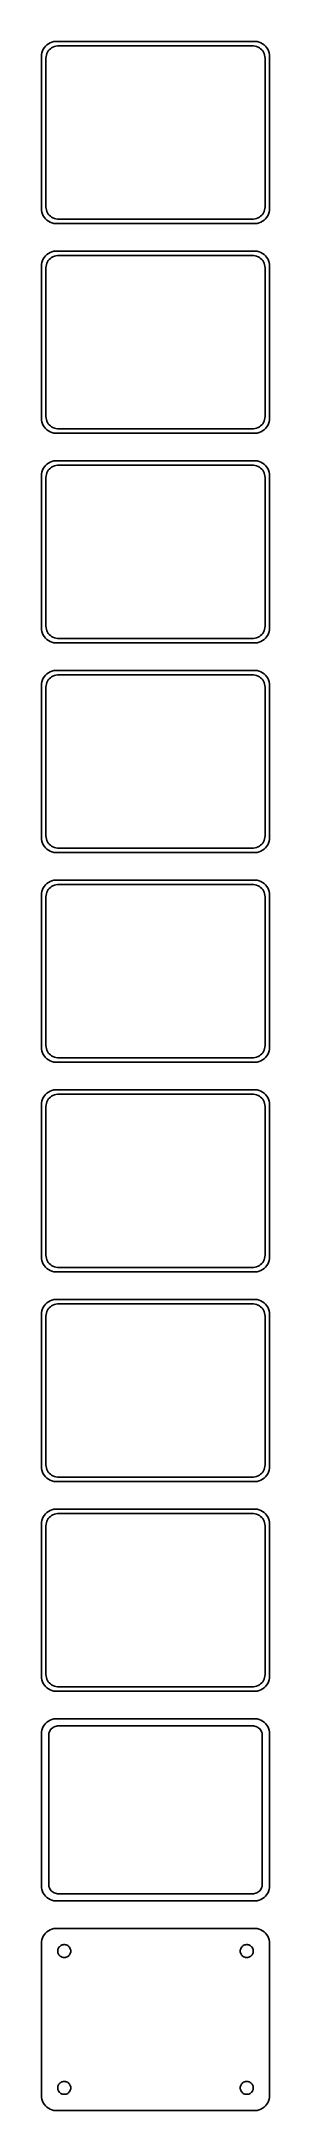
# Model space of a CAD drawing. Header units: metres. Extents: x -38 to 38, y 660 to 1341.
import ezdxf

# ---------------------------------------------------------------- set-up
doc = ezdxf.new("R2010")
doc.units = ezdxf.units.M

msp = doc.modelspace()

# ---------------------------------------------------------------- linework, layer by layer
for p, q in [((-37.4606, 1336.63), (-37.5, 1336)), ((-37.5, 1336), (-37.5, 1286)), ((-37.3429, 1337.24), (-37.4606, 1336.63)), ((-37.1489, 1337.84), (-37.3429, 1337.24)), ((-36.8815, 1338.41), (-37.1489, 1337.84)), ((-36.5451, 1338.94), (-36.8815, 1338.41)), ((-36.1448, 1339.42), (-36.5451, 1338.94)), ((-35.6871, 1339.85), (-36.1448, 1339.42)), ((-36, 1335.5), (-35.9685, 1336)), ((-36, 1286.5), (-36, 1335.5)), ((-35.9685, 1336), (-35.8743, 1336.49)), ((-35.8743, 1336.49), (-35.7191, 1336.97)), ((-35.7191, 1336.97), (-35.5052, 1337.43)), ((-35.1791, 1340.22), (-35.6871, 1339.85)), ((-35.5052, 1337.43), (-35.2361, 1337.85)), ((-35.2361, 1337.85), (-34.9159, 1338.24)), ((-34.6289, 1340.52), (-35.1791, 1340.22)), ((-34.9159, 1338.24), (-34.5497, 1338.58)), ((-34.0451, 1340.76), (-34.6289, 1340.52)), ((-34.5497, 1338.58), (-34.1433, 1338.88)), ((-34.1433, 1338.88), (-33.7031, 1339.12)), ((-33.4369, 1340.91), (-34.0451, 1340.76)), ((-33.7031, 1339.12), (-33.2361, 1339.3)), ((-32.8139, 1340.99), (-33.4369, 1340.91)), ((-33.2361, 1339.3), (-32.7495, 1339.43)), ((32.8139, 1340.99), (-32.8139, 1340.99)), ((-32.7495, 1339.43), (-32.2512, 1339.49)), ((-32.2512, 1339.49), (32.2512, 1339.49)), ((32.2512, 1339.49), (32.7495, 1339.43)), ((32.7495, 1339.43), (33.2361, 1339.3)), ((33.4369, 1340.91), (32.8139, 1340.99)), ((33.2361, 1339.3), (33.7031, 1339.12)), ((34.0451, 1340.76), (33.4369, 1340.91)), ((33.7031, 1339.12), (34.1433, 1338.88)), ((34.6289, 1340.52), (34.0451, 1340.76)), ((34.1433, 1338.88), (34.5497, 1338.58)), ((34.5497, 1338.58), (34.9159, 1338.24)), ((35.1791, 1340.22), (34.6289, 1340.52)), ((34.9159, 1338.24), (35.2361, 1337.85)), ((35.6871, 1339.85), (35.1791, 1340.22)), ((35.2361, 1337.85), (35.5052, 1337.43)), ((35.5052, 1337.43), (35.7191, 1336.97)), ((36.1448, 1339.42), (35.6871, 1339.85)), ((35.7191, 1336.97), (35.8743, 1336.49)), ((35.8743, 1336.49), (35.9685, 1336)), ((35.9685, 1336), (36, 1335.5)), ((36, 1335.5), (36, 1286.5)), ((36.5451, 1338.94), (36.1448, 1339.42)), ((36.8815, 1338.41), (36.5451, 1338.94)), ((37.1489, 1337.84), (36.8815, 1338.41)), ((37.3429, 1337.24), (37.1489, 1337.84)), ((37.4606, 1336.63), (37.3429, 1337.24)), ((37.5, 1336), (37.4606, 1336.63)), ((37.5, 1286), (37.5, 1336)), ((-37.5, 1286), (-37.4606, 1285.37)), ((-37.4606, 1285.37), (-37.3429, 1284.76)), ((-37.3429, 1284.76), (-37.1489, 1284.16)), ((-37.1489, 1284.16), (-36.8815, 1283.59)), ((-36.8815, 1283.59), (-36.5451, 1283.06)), ((-36.5451, 1283.06), (-36.1448, 1282.58)), ((-36.1448, 1282.58), (-35.6871, 1282.15)), ((-35.9685, 1286), (-36, 1286.5)), ((-35.8743, 1285.51), (-35.9685, 1286)), ((-35.7191, 1285.03), (-35.8743, 1285.51)), ((-35.5052, 1284.57), (-35.7191, 1285.03)), ((-35.6871, 1282.15), (-35.1791, 1281.78)), ((-35.2361, 1284.15), (-35.5052, 1284.57)), ((-34.9159, 1283.76), (-35.2361, 1284.15)), ((-35.1791, 1281.78), (-34.6289, 1281.48)), ((-34.5497, 1283.42), (-34.9159, 1283.76)), ((-34.6289, 1281.48), (-34.0451, 1281.24)), ((-34.1433, 1283.12), (-34.5497, 1283.42)), ((-33.7031, 1282.88), (-34.1433, 1283.12)), ((-34.0451, 1281.24), (-33.4369, 1281.09)), ((-33.2361, 1282.7), (-33.7031, 1282.88)), ((-33.4369, 1281.09), (-32.8139, 1281.01)), ((-32.7495, 1282.57), (-33.2361, 1282.7)), ((-32.8139, 1281.01), (32.8139, 1281.01)), ((-32.2512, 1282.51), (-32.7495, 1282.57)), ((32.2512, 1282.51), (-32.2512, 1282.51)), ((32.7495, 1282.57), (32.2512, 1282.51)), ((33.2361, 1282.7), (32.7495, 1282.57)), ((32.8139, 1281.01), (33.4369, 1281.09)), ((33.7031, 1282.88), (33.2361, 1282.7)), ((33.4369, 1281.09), (34.0451, 1281.24)), ((34.1433, 1283.12), (33.7031, 1282.88)), ((34.0451, 1281.24), (34.6289, 1281.48)), ((34.5497, 1283.42), (34.1433, 1283.12)), ((34.9159, 1283.76), (34.5497, 1283.42)), ((34.6289, 1281.48), (35.1791, 1281.78)), ((35.2361, 1284.15), (34.9159, 1283.76)), ((35.1791, 1281.78), (35.6871, 1282.15)), ((35.5052, 1284.57), (35.2361, 1284.15)), ((35.7191, 1285.03), (35.5052, 1284.57)), ((35.6871, 1282.15), (36.1448, 1282.58)), ((35.8743, 1285.51), (35.7191, 1285.03)), ((35.9685, 1286), (35.8743, 1285.51)), ((36, 1286.5), (35.9685, 1286)), ((36.1448, 1282.58), (36.5451, 1283.06)), ((36.5451, 1283.06), (36.8815, 1283.59)), ((36.8815, 1283.59), (37.1489, 1284.16)), ((37.1489, 1284.16), (37.3429, 1284.76)), ((37.3429, 1284.76), (37.4606, 1285.37)), ((37.4606, 1285.37), (37.5, 1286)), ((-37.4606, 1267.63), (-37.5, 1267)), ((-37.5, 1267), (-37.5, 1217)), ((-37.3429, 1268.24), (-37.4606, 1267.63)), ((-37.1489, 1268.84), (-37.3429, 1268.24)), ((-36.8815, 1269.41), (-37.1489, 1268.84)), ((-36.5451, 1269.94), (-36.8815, 1269.41)), ((-36.1448, 1270.42), (-36.5451, 1269.94)), ((-35.6871, 1270.85), (-36.1448, 1270.42)), ((-36, 1266.5), (-35.9685, 1267)), ((-35.9685, 1267), (-35.8743, 1267.49)), ((-35.8743, 1267.49), (-35.7191, 1267.97)), ((-35.7191, 1267.97), (-35.5052, 1268.43)), ((-35.1791, 1271.22), (-35.6871, 1270.85)), ((-35.5052, 1268.43), (-35.2361, 1268.85)), ((-35.2361, 1268.85), (-34.9159, 1269.24)), ((-34.6289, 1271.52), (-35.1791, 1271.22)), ((-34.9159, 1269.24), (-34.5497, 1269.58)), ((-34.0451, 1271.76), (-34.6289, 1271.52)), ((-34.5497, 1269.58), (-34.1433, 1269.88)), ((-34.1433, 1269.88), (-33.7031, 1270.12)), ((-33.4369, 1271.91), (-34.0451, 1271.76)), ((-33.7031, 1270.12), (-33.2361, 1270.3)), ((-32.8139, 1271.99), (-33.4369, 1271.91)), ((-33.2361, 1270.3), (-32.7495, 1270.43)), ((32.8139, 1271.99), (-32.8139, 1271.99)), ((-32.7495, 1270.43), (-32.2512, 1270.49)), ((-32.2512, 1270.49), (32.2512, 1270.49)), ((32.2512, 1270.49), (32.7495, 1270.43)), ((32.7495, 1270.43), (33.2361, 1270.3)), ((33.4369, 1271.91), (32.8139, 1271.99)), ((33.2361, 1270.3), (33.7031, 1270.12)), ((34.0451, 1271.76), (33.4369, 1271.91)), ((33.7031, 1270.12), (34.1433, 1269.88)), ((34.6289, 1271.52), (34.0451, 1271.76)), ((34.1433, 1269.88), (34.5497, 1269.58)), ((34.5497, 1269.58), (34.9159, 1269.24)), ((35.1791, 1271.22), (34.6289, 1271.52)), ((34.9159, 1269.24), (35.2361, 1268.85)), ((35.6871, 1270.85), (35.1791, 1271.22)), ((35.2361, 1268.85), (35.5052, 1268.43)), ((35.5052, 1268.43), (35.7191, 1267.97)), ((36.1448, 1270.42), (35.6871, 1270.85)), ((35.7191, 1267.97), (35.8743, 1267.49)), ((35.8743, 1267.49), (35.9685, 1267)), ((35.9685, 1267), (36, 1266.5)), ((36.5451, 1269.94), (36.1448, 1270.42)), ((36.8815, 1269.41), (36.5451, 1269.94)), ((37.1489, 1268.84), (36.8815, 1269.41)), ((37.3429, 1268.24), (37.1489, 1268.84)), ((37.4606, 1267.63), (37.3429, 1268.24)), ((37.5, 1267), (37.4606, 1267.63)), ((37.5, 1217), (37.5, 1267)), ((-36, 1217.5), (-36, 1266.5)), ((36, 1266.5), (36, 1217.5)), ((-37.5, 1217), (-37.4606, 1216.37)), ((-37.4606, 1216.37), (-37.3429, 1215.76)), ((-37.3429, 1215.76), (-37.1489, 1215.16)), ((-37.1489, 1215.16), (-36.8815, 1214.59)), ((-36.8815, 1214.59), (-36.5451, 1214.06)), ((-36.5451, 1214.06), (-36.1448, 1213.58)), ((-36.1448, 1213.58), (-35.6871, 1213.15)), ((-35.9685, 1217), (-36, 1217.5)), ((-35.8743, 1216.51), (-35.9685, 1217)), ((-35.7191, 1216.03), (-35.8743, 1216.51)), ((-35.5052, 1215.57), (-35.7191, 1216.03)), ((-35.6871, 1213.15), (-35.1791, 1212.78)), ((-35.2361, 1215.15), (-35.5052, 1215.57)), ((-34.9159, 1214.76), (-35.2361, 1215.15)), ((-35.1791, 1212.78), (-34.6289, 1212.48)), ((-34.5497, 1214.42), (-34.9159, 1214.76)), ((-34.6289, 1212.48), (-34.0451, 1212.24)), ((-34.1433, 1214.12), (-34.5497, 1214.42)), ((-33.7031, 1213.88), (-34.1433, 1214.12)), ((-34.0451, 1212.24), (-33.4369, 1212.09)), ((-33.2361, 1213.7), (-33.7031, 1213.88)), ((-32.7495, 1213.57), (-33.2361, 1213.7)), ((-32.2512, 1213.51), (-32.7495, 1213.57)), ((32.2512, 1213.51), (-32.2512, 1213.51)), ((32.7495, 1213.57), (32.2512, 1213.51)), ((33.2361, 1213.7), (32.7495, 1213.57)), ((33.7031, 1213.88), (33.2361, 1213.7)), ((33.4369, 1212.09), (34.0451, 1212.24)), ((34.1433, 1214.12), (33.7031, 1213.88)), ((34.0451, 1212.24), (34.6289, 1212.48)), ((34.5497, 1214.42), (34.1433, 1214.12)), ((34.9159, 1214.76), (34.5497, 1214.42)), ((34.6289, 1212.48), (35.1791, 1212.78)), ((35.2361, 1215.15), (34.9159, 1214.76)), ((35.1791, 1212.78), (35.6871, 1213.15)), ((35.5052, 1215.57), (35.2361, 1215.15)), ((35.7191, 1216.03), (35.5052, 1215.57)), ((35.6871, 1213.15), (36.1448, 1213.58)), ((35.8743, 1216.51), (35.7191, 1216.03)), ((35.9685, 1217), (35.8743, 1216.51)), ((36, 1217.5), (35.9685, 1217)), ((36.1448, 1213.58), (36.5451, 1214.06)), ((36.5451, 1214.06), (36.8815, 1214.59)), ((36.8815, 1214.59), (37.1489, 1215.16)), ((37.1489, 1215.16), (37.3429, 1215.76)), ((37.3429, 1215.76), (37.4606, 1216.37)), ((37.4606, 1216.37), (37.5, 1217)), ((-33.4369, 1212.09), (-32.8139, 1212.01)), ((-32.8139, 1212.01), (32.8139, 1212.01)), ((32.8139, 1212.01), (33.4369, 1212.09)), ((-37.4606, 1198.63), (-37.5, 1198)), ((-37.3429, 1199.24), (-37.4606, 1198.63)), ((-37.1489, 1199.84), (-37.3429, 1199.24)), ((-36.8815, 1200.41), (-37.1489, 1199.84)), ((-36.5451, 1200.94), (-36.8815, 1200.41)), ((-36.1448, 1201.42), (-36.5451, 1200.94)), ((-35.6871, 1201.85), (-36.1448, 1201.42)), ((-35.8743, 1198.49), (-35.7191, 1198.97)), ((-35.7191, 1198.97), (-35.5052, 1199.43)), ((-35.1791, 1202.22), (-35.6871, 1201.85)), ((-35.5052, 1199.43), (-35.2361, 1199.85)), ((-35.2361, 1199.85), (-34.9159, 1200.24)), ((-34.6289, 1202.52), (-35.1791, 1202.22)), ((-34.9159, 1200.24), (-34.5497, 1200.58)), ((-34.0451, 1202.76), (-34.6289, 1202.52)), ((-34.5497, 1200.58), (-34.1433, 1200.88)), ((-34.1433, 1200.88), (-33.7031, 1201.12)), ((-33.4369, 1202.91), (-34.0451, 1202.76)), ((-33.7031, 1201.12), (-33.2361, 1201.3)), ((-32.8139, 1202.99), (-33.4369, 1202.91)), ((-33.2361, 1201.3), (-32.7495, 1201.43)), ((32.8139, 1202.99), (-32.8139, 1202.99)), ((-32.7495, 1201.43), (-32.2512, 1201.49)), ((-32.2512, 1201.49), (32.2512, 1201.49)), ((32.2512, 1201.49), (32.7495, 1201.43)), ((32.7495, 1201.43), (33.2361, 1201.3)), ((33.4369, 1202.91), (32.8139, 1202.99)), ((33.2361, 1201.3), (33.7031, 1201.12)), ((34.0451, 1202.76), (33.4369, 1202.91)), ((33.7031, 1201.12), (34.1433, 1200.88)), ((34.6289, 1202.52), (34.0451, 1202.76)), ((34.1433, 1200.88), (34.5497, 1200.58)), ((34.5497, 1200.58), (34.9159, 1200.24)), ((35.1791, 1202.22), (34.6289, 1202.52)), ((34.9159, 1200.24), (35.2361, 1199.85)), ((35.6871, 1201.85), (35.1791, 1202.22)), ((35.2361, 1199.85), (35.5052, 1199.43)), ((35.5052, 1199.43), (35.7191, 1198.97)), ((36.1448, 1201.42), (35.6871, 1201.85)), ((35.7191, 1198.97), (35.8743, 1198.49)), ((36.5451, 1200.94), (36.1448, 1201.42)), ((36.8815, 1200.41), (36.5451, 1200.94)), ((37.1489, 1199.84), (36.8815, 1200.41)), ((37.3429, 1199.24), (37.1489, 1199.84)), ((37.4606, 1198.63), (37.3429, 1199.24)), ((37.5, 1198), (37.4606, 1198.63)), ((-37.5, 1198), (-37.5, 1148)), ((-36, 1197.5), (-35.9685, 1198)), ((-36, 1148.5), (-36, 1197.5)), ((-35.9685, 1198), (-35.8743, 1198.49)), ((35.8743, 1198.49), (35.9685, 1198)), ((35.9685, 1198), (36, 1197.5)), ((36, 1197.5), (36, 1148.5)), ((37.5, 1148), (37.5, 1198)), ((-37.5, 1148), (-37.4606, 1147.37)), ((-37.4606, 1147.37), (-37.3429, 1146.76)), ((-37.3429, 1146.76), (-37.1489, 1146.16)), ((-37.1489, 1146.16), (-36.8815, 1145.59)), ((-36.8815, 1145.59), (-36.5451, 1145.06)), ((-36.5451, 1145.06), (-36.1448, 1144.58)), ((-36.1448, 1144.58), (-35.6871, 1144.15)), ((-35.9685, 1148), (-36, 1148.5)), ((-35.8743, 1147.51), (-35.9685, 1148)), ((-35.7191, 1147.03), (-35.8743, 1147.51)), ((-35.5052, 1146.57), (-35.7191, 1147.03)), ((-35.6871, 1144.15), (-35.1791, 1143.78)), ((-35.2361, 1146.15), (-35.5052, 1146.57)), ((-34.9159, 1145.76), (-35.2361, 1146.15)), ((-34.5497, 1145.42), (-34.9159, 1145.76)), ((-34.1433, 1145.12), (-34.5497, 1145.42)), ((-33.7031, 1144.88), (-34.1433, 1145.12)), ((-33.2361, 1144.7), (-33.7031, 1144.88)), ((-32.7495, 1144.57), (-33.2361, 1144.7)), ((-32.2512, 1144.51), (-32.7495, 1144.57)), ((32.2512, 1144.51), (-32.2512, 1144.51)), ((32.7495, 1144.57), (32.2512, 1144.51)), ((33.2361, 1144.7), (32.7495, 1144.57)), ((33.7031, 1144.88), (33.2361, 1144.7)), ((34.1433, 1145.12), (33.7031, 1144.88)), ((34.5497, 1145.42), (34.1433, 1145.12)), ((34.9159, 1145.76), (34.5497, 1145.42)), ((35.2361, 1146.15), (34.9159, 1145.76)), ((35.1791, 1143.78), (35.6871, 1144.15)), ((35.5052, 1146.57), (35.2361, 1146.15)), ((35.7191, 1147.03), (35.5052, 1146.57)), ((35.6871, 1144.15), (36.1448, 1144.58)), ((35.8743, 1147.51), (35.7191, 1147.03)), ((35.9685, 1148), (35.8743, 1147.51)), ((36, 1148.5), (35.9685, 1148)), ((36.1448, 1144.58), (36.5451, 1145.06)), ((36.5451, 1145.06), (36.8815, 1145.59)), ((36.8815, 1145.59), (37.1489, 1146.16)), ((37.1489, 1146.16), (37.3429, 1146.76)), ((37.3429, 1146.76), (37.4606, 1147.37)), ((37.4606, 1147.37), (37.5, 1148)), ((-35.1791, 1143.78), (-34.6289, 1143.48)), ((-34.6289, 1143.48), (-34.0451, 1143.24)), ((-34.0451, 1143.24), (-33.4369, 1143.09)), ((-33.4369, 1143.09), (-32.8139, 1143.01)), ((-32.8139, 1143.01), (32.8139, 1143.01)), ((32.8139, 1143.01), (33.4369, 1143.09)), ((33.4369, 1143.09), (34.0451, 1143.24)), ((34.0451, 1143.24), (34.6289, 1143.48)), ((34.6289, 1143.48), (35.1791, 1143.78)), ((-37.1489, 1130.84), (-37.3429, 1130.24)), ((-36.8815, 1131.41), (-37.1489, 1130.84)), ((-36.5451, 1131.94), (-36.8815, 1131.41)), ((-36.1448, 1132.42), (-36.5451, 1131.94)), ((-35.6871, 1132.85), (-36.1448, 1132.42)), ((-35.7191, 1129.97), (-35.5052, 1130.43)), ((-35.1791, 1133.22), (-35.6871, 1132.85)), ((-35.5052, 1130.43), (-35.2361, 1130.85)), ((-35.2361, 1130.85), (-34.9159, 1131.24)), ((-34.6289, 1133.52), (-35.1791, 1133.22)), ((-34.9159, 1131.24), (-34.5497, 1131.58)), ((-34.0451, 1133.76), (-34.6289, 1133.52)), ((-34.5497, 1131.58), (-34.1433, 1131.88)), ((-34.1433, 1131.88), (-33.7031, 1132.12)), ((-33.4369, 1133.91), (-34.0451, 1133.76)), ((-33.7031, 1132.12), (-33.2361, 1132.3)), ((-32.8139, 1133.99), (-33.4369, 1133.91)), ((-33.2361, 1132.3), (-32.7495, 1132.43)), ((32.8139, 1133.99), (-32.8139, 1133.99)), ((-32.7495, 1132.43), (-32.2512, 1132.49)), ((-32.2512, 1132.49), (32.2512, 1132.49)), ((32.2512, 1132.49), (32.7495, 1132.43)), ((32.7495, 1132.43), (33.2361, 1132.3)), ((33.4369, 1133.91), (32.8139, 1133.99)), ((33.2361, 1132.3), (33.7031, 1132.12)), ((34.0451, 1133.76), (33.4369, 1133.91)), ((33.7031, 1132.12), (34.1433, 1131.88)), ((34.6289, 1133.52), (34.0451, 1133.76)), ((34.1433, 1131.88), (34.5497, 1131.58)), ((34.5497, 1131.58), (34.9159, 1131.24)), ((35.1791, 1133.22), (34.6289, 1133.52)), ((34.9159, 1131.24), (35.2361, 1130.85)), ((35.6871, 1132.85), (35.1791, 1133.22)), ((35.2361, 1130.85), (35.5052, 1130.43)), ((35.5052, 1130.43), (35.7191, 1129.97)), ((36.1448, 1132.42), (35.6871, 1132.85)), ((36.5451, 1131.94), (36.1448, 1132.42)), ((36.8815, 1131.41), (36.5451, 1131.94)), ((37.1489, 1130.84), (36.8815, 1131.41)), ((37.3429, 1130.24), (37.1489, 1130.84)), ((-37.4606, 1129.63), (-37.5, 1129)), ((-37.5, 1129), (-37.5, 1079)), ((-37.3429, 1130.24), (-37.4606, 1129.63)), ((-36, 1128.5), (-35.9685, 1129)), ((-36, 1079.5), (-36, 1128.5)), ((-35.9685, 1129), (-35.8743, 1129.49)), ((-35.8743, 1129.49), (-35.7191, 1129.97)), ((35.7191, 1129.97), (35.8743, 1129.49)), ((35.8743, 1129.49), (35.9685, 1129)), ((35.9685, 1129), (36, 1128.5)), ((36, 1128.5), (36, 1079.5)), ((37.4606, 1129.63), (37.3429, 1130.24)), ((37.5, 1129), (37.4606, 1129.63)), ((37.5, 1079), (37.5, 1129)), ((-37.5, 1079), (-37.4606, 1078.37)), ((-37.4606, 1078.37), (-37.3429, 1077.76)), ((-37.3429, 1077.76), (-37.1489, 1077.16)), ((-37.1489, 1077.16), (-36.8815, 1076.59)), ((-36.8815, 1076.59), (-36.5451, 1076.06)), ((-36.5451, 1076.06), (-36.1448, 1075.58)), ((-35.9685, 1079), (-36, 1079.5)), ((-35.8743, 1078.51), (-35.9685, 1079)), ((-35.7191, 1078.03), (-35.8743, 1078.51)), ((-35.5052, 1077.57), (-35.7191, 1078.03)), ((-35.2361, 1077.15), (-35.5052, 1077.57)), ((-34.9159, 1076.76), (-35.2361, 1077.15)), ((-34.5497, 1076.42), (-34.9159, 1076.76)), ((-34.1433, 1076.12), (-34.5497, 1076.42)), ((-33.7031, 1075.88), (-34.1433, 1076.12)), ((34.1433, 1076.12), (33.7031, 1075.88)), ((34.5497, 1076.42), (34.1433, 1076.12)), ((34.9159, 1076.76), (34.5497, 1076.42)), ((35.2361, 1077.15), (34.9159, 1076.76)), ((35.5052, 1077.57), (35.2361, 1077.15)), ((35.7191, 1078.03), (35.5052, 1077.57)), ((35.8743, 1078.51), (35.7191, 1078.03)), ((35.9685, 1079), (35.8743, 1078.51)), ((36, 1079.5), (35.9685, 1079)), ((36.1448, 1075.58), (36.5451, 1076.06)), ((36.5451, 1076.06), (36.8815, 1076.59)), ((36.8815, 1076.59), (37.1489, 1077.16)), ((37.1489, 1077.16), (37.3429, 1077.76)), ((37.3429, 1077.76), (37.4606, 1078.37)), ((37.4606, 1078.37), (37.5, 1079)), ((-36.1448, 1075.58), (-35.6871, 1075.15)), ((-35.6871, 1075.15), (-35.1791, 1074.78)), ((-35.1791, 1074.78), (-34.6289, 1074.48)), ((-34.6289, 1074.48), (-34.0451, 1074.24)), ((-34.0451, 1074.24), (-33.4369, 1074.09)), ((-33.2361, 1075.7), (-33.7031, 1075.88)), ((-33.4369, 1074.09), (-32.8139, 1074.01)), ((-32.7495, 1075.57), (-33.2361, 1075.7)), ((-32.8139, 1074.01), (32.8139, 1074.01)), ((-32.2512, 1075.51), (-32.7495, 1075.57)), ((32.2512, 1075.51), (-32.2512, 1075.51)), ((32.7495, 1075.57), (32.2512, 1075.51)), ((33.2361, 1075.7), (32.7495, 1075.57)), ((32.8139, 1074.01), (33.4369, 1074.09)), ((33.7031, 1075.88), (33.2361, 1075.7)), ((33.4369, 1074.09), (34.0451, 1074.24)), ((34.0451, 1074.24), (34.6289, 1074.48)), ((34.6289, 1074.48), (35.1791, 1074.78)), ((35.1791, 1074.78), (35.6871, 1075.15)), ((35.6871, 1075.15), (36.1448, 1075.58)), ((-36.8815, 1062.41), (-37.1489, 1061.84)), ((-36.5451, 1062.94), (-36.8815, 1062.41)), ((-36.1448, 1063.42), (-36.5451, 1062.94)), ((-35.6871, 1063.85), (-36.1448, 1063.42)), ((-35.1791, 1064.22), (-35.6871, 1063.85)), ((-34.6289, 1064.52), (-35.1791, 1064.22)), ((-34.9159, 1062.24), (-34.5497, 1062.58)), ((-34.0451, 1064.76), (-34.6289, 1064.52)), ((-34.5497, 1062.58), (-34.1433, 1062.88)), ((-34.1433, 1062.88), (-33.7031, 1063.12)), ((-33.4369, 1064.91), (-34.0451, 1064.76)), ((-33.7031, 1063.12), (-33.2361, 1063.3)), ((-32.8139, 1064.99), (-33.4369, 1064.91)), ((-33.2361, 1063.3), (-32.7495, 1063.43)), ((32.8139, 1064.99), (-32.8139, 1064.99)), ((-32.7495, 1063.43), (-32.2512, 1063.49)), ((-32.2512, 1063.49), (32.2512, 1063.49)), ((32.2512, 1063.49), (32.7495, 1063.43)), ((32.7495, 1063.43), (33.2361, 1063.3)), ((33.4369, 1064.91), (32.8139, 1064.99)), ((33.2361, 1063.3), (33.7031, 1063.12)), ((34.0451, 1064.76), (33.4369, 1064.91)), ((33.7031, 1063.12), (34.1433, 1062.88)), ((34.6289, 1064.52), (34.0451, 1064.76)), ((34.1433, 1062.88), (34.5497, 1062.58)), ((34.5497, 1062.58), (34.9159, 1062.24)), ((35.1791, 1064.22), (34.6289, 1064.52)), ((35.6871, 1063.85), (35.1791, 1064.22)), ((36.1448, 1063.42), (35.6871, 1063.85)), ((36.5451, 1062.94), (36.1448, 1063.42)), ((36.8815, 1062.41), (36.5451, 1062.94)), ((37.1489, 1061.84), (36.8815, 1062.41)), ((-37.4606, 1060.63), (-37.5, 1060)), ((-37.5, 1060), (-37.5, 1010)), ((-37.3429, 1061.24), (-37.4606, 1060.63)), ((-37.1489, 1061.84), (-37.3429, 1061.24)), ((-36, 1059.5), (-35.9685, 1060)), ((-36, 1010.5), (-36, 1059.5)), ((-35.9685, 1060), (-35.8743, 1060.49)), ((-35.8743, 1060.49), (-35.7191, 1060.97)), ((-35.7191, 1060.97), (-35.5052, 1061.43)), ((-35.5052, 1061.43), (-35.2361, 1061.85)), ((-35.2361, 1061.85), (-34.9159, 1062.24)), ((34.9159, 1062.24), (35.2361, 1061.85)), ((35.2361, 1061.85), (35.5052, 1061.43)), ((35.5052, 1061.43), (35.7191, 1060.97)), ((35.7191, 1060.97), (35.8743, 1060.49)), ((35.8743, 1060.49), (35.9685, 1060)), ((35.9685, 1060), (36, 1059.5)), ((36, 1059.5), (36, 1010.5)), ((37.3429, 1061.24), (37.1489, 1061.84)), ((37.4606, 1060.63), (37.3429, 1061.24)), ((37.5, 1060), (37.4606, 1060.63)), ((37.5, 1010), (37.5, 1060)), ((-37.5, 1010), (-37.4606, 1009.37)), ((-37.4606, 1009.37), (-37.3429, 1008.76)), ((-37.3429, 1008.76), (-37.1489, 1008.16)), ((-37.1489, 1008.16), (-36.8815, 1007.59)), ((-35.9685, 1010), (-36, 1010.5)), ((-35.8743, 1009.51), (-35.9685, 1010)), ((-35.7191, 1009.03), (-35.8743, 1009.51)), ((-35.5052, 1008.57), (-35.7191, 1009.03)), ((-35.2361, 1008.15), (-35.5052, 1008.57)), ((-34.9159, 1007.76), (-35.2361, 1008.15)), ((35.2361, 1008.15), (34.9159, 1007.76)), ((35.5052, 1008.57), (35.2361, 1008.15)), ((35.7191, 1009.03), (35.5052, 1008.57)), ((35.8743, 1009.51), (35.7191, 1009.03)), ((35.9685, 1010), (35.8743, 1009.51)), ((36, 1010.5), (35.9685, 1010)), ((36.8815, 1007.59), (37.1489, 1008.16)), ((37.1489, 1008.16), (37.3429, 1008.76)), ((37.3429, 1008.76), (37.4606, 1009.37)), ((37.4606, 1009.37), (37.5, 1010)), ((-36.8815, 1007.59), (-36.5451, 1007.06)), ((-36.5451, 1007.06), (-36.1448, 1006.58)), ((-36.1448, 1006.58), (-35.6871, 1006.15)), ((-35.6871, 1006.15), (-35.1791, 1005.78)), ((-35.1791, 1005.78), (-34.6289, 1005.48)), ((-34.5497, 1007.42), (-34.9159, 1007.76)), ((-34.6289, 1005.48), (-34.0451, 1005.24)), ((-34.1433, 1007.12), (-34.5497, 1007.42)), ((-33.7031, 1006.88), (-34.1433, 1007.12)), ((-34.0451, 1005.24), (-33.4369, 1005.09)), ((-33.2361, 1006.7), (-33.7031, 1006.88)), ((-33.4369, 1005.09), (-32.8139, 1005.01)), ((-32.7495, 1006.57), (-33.2361, 1006.7)), ((-32.8139, 1005.01), (32.8139, 1005.01)), ((-32.2512, 1006.51), (-32.7495, 1006.57)), ((32.2512, 1006.51), (-32.2512, 1006.51)), ((32.7495, 1006.57), (32.2512, 1006.51)), ((33.2361, 1006.7), (32.7495, 1006.57)), ((32.8139, 1005.01), (33.4369, 1005.09)), ((33.7031, 1006.88), (33.2361, 1006.7)), ((33.4369, 1005.09), (34.0451, 1005.24)), ((34.1433, 1007.12), (33.7031, 1006.88)), ((34.0451, 1005.24), (34.6289, 1005.48)), ((34.5497, 1007.42), (34.1433, 1007.12)), ((34.9159, 1007.76), (34.5497, 1007.42)), ((34.6289, 1005.48), (35.1791, 1005.78)), ((35.1791, 1005.78), (35.6871, 1006.15)), ((35.6871, 1006.15), (36.1448, 1006.58)), ((36.1448, 1006.58), (36.5451, 1007.06)), ((36.5451, 1007.06), (36.8815, 1007.59)), ((-36.1448, 994.423), (-36.5451, 993.939)), ((-35.6871, 994.853), (-36.1448, 994.423)), ((-35.1791, 995.222), (-35.6871, 994.853)), ((-34.6289, 995.524), (-35.1791, 995.222)), ((-34.0451, 995.755), (-34.6289, 995.524)), ((-33.4369, 995.911), (-34.0451, 995.755)), ((-33.7031, 994.119), (-33.2361, 994.304)), ((-32.8139, 995.99), (-33.4369, 995.911)), ((-33.2361, 994.304), (-32.7495, 994.429)), ((32.8139, 995.99), (-32.8139, 995.99)), ((-32.7495, 994.429), (-32.2512, 994.492)), ((-32.2512, 994.492), (32.2512, 994.492)), ((32.2512, 994.492), (32.7495, 994.429)), ((32.7495, 994.429), (33.2361, 994.304)), ((33.4369, 995.911), (32.8139, 995.99)), ((33.2361, 994.304), (33.7031, 994.119)), ((34.0451, 995.755), (33.4369, 995.911)), ((34.6289, 995.524), (34.0451, 995.755)), ((35.1791, 995.222), (34.6289, 995.524)), ((35.6871, 994.853), (35.1791, 995.222)), ((36.1448, 994.423), (35.6871, 994.853)), ((36.5451, 993.939), (36.1448, 994.423)), ((-37.4606, 991.627), (-37.5, 991)), ((-37.5, 991), (-37.5, 941)), ((-37.3429, 992.243), (-37.4606, 991.627)), ((-37.1489, 992.841), (-37.3429, 992.243)), ((-36.8815, 993.409), (-37.1489, 992.841)), ((-36.5451, 993.939), (-36.8815, 993.409)), ((-36, 990.5), (-35.9685, 991.001)), ((-36, 941.5), (-36, 990.5)), ((-35.9685, 991.001), (-35.8743, 991.495)), ((-35.8743, 991.495), (-35.7191, 991.972)), ((-35.7191, 991.972), (-35.5052, 992.427)), ((-35.5052, 992.427), (-35.2361, 992.851)), ((-35.2361, 992.851), (-34.9159, 993.238)), ((-34.9159, 993.238), (-34.5497, 993.582)), ((-34.5497, 993.582), (-34.1433, 993.877)), ((-34.1433, 993.877), (-33.7031, 994.119)), ((33.7031, 994.119), (34.1433, 993.877)), ((34.1433, 993.877), (34.5497, 993.582)), ((34.5497, 993.582), (34.9159, 993.238)), ((34.9159, 993.238), (35.2361, 992.851)), ((35.2361, 992.851), (35.5052, 992.427)), ((35.5052, 992.427), (35.7191, 991.972)), ((35.7191, 991.972), (35.8743, 991.495)), ((35.8743, 991.495), (35.9685, 991.001)), ((35.9685, 991.001), (36, 990.5)), ((36, 990.5), (36, 941.5)), ((36.8815, 993.409), (36.5451, 993.939)), ((37.1489, 992.841), (36.8815, 993.409)), ((37.3429, 992.243), (37.1489, 992.841)), ((37.4606, 991.627), (37.3429, 992.243)), ((37.5, 991), (37.4606, 991.627)), ((37.5, 941), (37.5, 991)), ((-37.5, 941), (-37.4606, 940.373)), ((-37.4606, 940.373), (-37.3429, 939.757)), ((-37.3429, 939.757), (-37.1489, 939.159)), ((-35.9685, 940.999), (-36, 941.5)), ((-35.8743, 940.505), (-35.9685, 940.999)), ((-35.7191, 940.028), (-35.8743, 940.505)), ((-35.5052, 939.573), (-35.7191, 940.028)), ((35.7191, 940.028), (35.5052, 939.573)), ((35.8743, 940.505), (35.7191, 940.028)), ((35.9685, 940.999), (35.8743, 940.505)), ((36, 941.5), (35.9685, 940.999)), ((37.1489, 939.159), (37.3429, 939.757)), ((37.3429, 939.757), (37.4606, 940.373)), ((37.4606, 940.373), (37.5, 941)), ((-37.1489, 939.159), (-36.8815, 938.591)), ((-36.8815, 938.591), (-36.5451, 938.061)), ((-36.5451, 938.061), (-36.1448, 937.577)), ((-36.1448, 937.577), (-35.6871, 937.147)), ((-35.6871, 937.147), (-35.1791, 936.778)), ((-35.2361, 939.149), (-35.5052, 939.573)), ((-34.9159, 938.762), (-35.2361, 939.149)), ((-35.1791, 936.778), (-34.6289, 936.476)), ((-34.5497, 938.418), (-34.9159, 938.762)), ((-34.6289, 936.476), (-34.0451, 936.245)), ((-34.1433, 938.123), (-34.5497, 938.418)), ((-33.7031, 937.881), (-34.1433, 938.123)), ((-34.0451, 936.245), (-33.4369, 936.089)), ((-33.2361, 937.696), (-33.7031, 937.881)), ((-33.4369, 936.089), (-32.8139, 936.01)), ((-32.7495, 937.571), (-33.2361, 937.696)), ((-32.8139, 936.01), (32.8139, 936.01)), ((-32.2512, 937.508), (-32.7495, 937.571)), ((32.2512, 937.508), (-32.2512, 937.508)), ((32.7495, 937.571), (32.2512, 937.508)), ((33.2361, 937.696), (32.7495, 937.571)), ((32.8139, 936.01), (33.4369, 936.089)), ((33.7031, 937.881), (33.2361, 937.696)), ((33.4369, 936.089), (34.0451, 936.245)), ((34.1433, 938.123), (33.7031, 937.881)), ((34.0451, 936.245), (34.6289, 936.476)), ((34.5497, 938.418), (34.1433, 938.123)), ((34.9159, 938.762), (34.5497, 938.418)), ((34.6289, 936.476), (35.1791, 936.778)), ((35.2361, 939.149), (34.9159, 938.762)), ((35.1791, 936.778), (35.6871, 937.147)), ((35.5052, 939.573), (35.2361, 939.149)), ((35.6871, 937.147), (36.1448, 937.577)), ((36.1448, 937.577), (36.5451, 938.061)), ((36.5451, 938.061), (36.8815, 938.591)), ((36.8815, 938.591), (37.1489, 939.159)), ((-35.1791, 926.222), (-35.6871, 925.853)), ((-34.6289, 926.524), (-35.1791, 926.222)), ((-34.0451, 926.755), (-34.6289, 926.524)), ((-33.4369, 926.911), (-34.0451, 926.755)), ((-32.8139, 926.99), (-33.4369, 926.911)), ((32.8139, 926.99), (-32.8139, 926.99)), ((33.4369, 926.911), (32.8139, 926.99)), ((34.0451, 926.755), (33.4369, 926.911)), ((34.6289, 926.524), (34.0451, 926.755)), ((35.1791, 926.222), (34.6289, 926.524)), ((35.6871, 925.853), (35.1791, 926.222)), ((-37.4606, 922.627), (-37.5, 922)), ((-37.5, 922), (-37.5, 872)), ((-37.3429, 923.243), (-37.4606, 922.627)), ((-37.1489, 923.841), (-37.3429, 923.243)), ((-36.8815, 924.409), (-37.1489, 923.841)), ((-36.5451, 924.939), (-36.8815, 924.409)), ((-36.1448, 925.423), (-36.5451, 924.939)), ((-35.6871, 925.853), (-36.1448, 925.423)), ((-36, 921.5), (-35.9685, 922.001)), ((-36, 872.5), (-36, 921.5)), ((-35.9685, 922.001), (-35.8743, 922.495)), ((-35.8743, 922.495), (-35.7191, 922.972)), ((-35.7191, 922.972), (-35.5052, 923.427)), ((-35.5052, 923.427), (-35.2361, 923.851)), ((-35.2361, 923.851), (-34.9159, 924.238)), ((-34.9159, 924.238), (-34.5497, 924.582)), ((-34.5497, 924.582), (-34.1433, 924.877)), ((-34.1433, 924.877), (-33.7031, 925.119)), ((-33.7031, 925.119), (-33.2361, 925.304)), ((-33.2361, 925.304), (-32.7495, 925.429)), ((-32.7495, 925.429), (-32.2512, 925.492)), ((-32.2512, 925.492), (32.2512, 925.492)), ((32.2512, 925.492), (32.7495, 925.429)), ((32.7495, 925.429), (33.2361, 925.304)), ((33.2361, 925.304), (33.7031, 925.119)), ((33.7031, 925.119), (34.1433, 924.877)), ((34.1433, 924.877), (34.5497, 924.582)), ((34.5497, 924.582), (34.9159, 924.238)), ((34.9159, 924.238), (35.2361, 923.851)), ((35.2361, 923.851), (35.5052, 923.427)), ((35.5052, 923.427), (35.7191, 922.972)), ((36.1448, 925.423), (35.6871, 925.853)), ((35.7191, 922.972), (35.8743, 922.495)), ((35.8743, 922.495), (35.9685, 922.001)), ((35.9685, 922.001), (36, 921.5)), ((36, 921.5), (36, 872.5)), ((36.5451, 924.939), (36.1448, 925.423)), ((36.8815, 924.409), (36.5451, 924.939)), ((37.1489, 923.841), (36.8815, 924.409)), ((37.3429, 923.243), (37.1489, 923.841)), ((37.4606, 922.627), (37.3429, 923.243)), ((37.5, 922), (37.4606, 922.627)), ((37.5, 872), (37.5, 922)), ((-37.5, 872), (-37.4606, 871.373)), ((-35.9685, 871.999), (-36, 872.5)), ((-35.8743, 871.505), (-35.9685, 871.999)), ((35.9685, 871.999), (35.8743, 871.505)), ((36, 872.5), (35.9685, 871.999)), ((37.4606, 871.373), (37.5, 872)), ((-37.4606, 871.373), (-37.3429, 870.757)), ((-37.3429, 870.757), (-37.1489, 870.159)), ((-37.1489, 870.159), (-36.8815, 869.591)), ((-36.8815, 869.591), (-36.5451, 869.061)), ((-36.5451, 869.061), (-36.1448, 868.577)), ((-36.1448, 868.577), (-35.6871, 868.147)), ((-35.7191, 871.028), (-35.8743, 871.505)), ((-35.5052, 870.573), (-35.7191, 871.028)), ((-35.6871, 868.147), (-35.1791, 867.778)), ((-35.2361, 870.149), (-35.5052, 870.573)), ((-34.9159, 869.762), (-35.2361, 870.149)), ((-35.1791, 867.778), (-34.6289, 867.476)), ((-34.5497, 869.418), (-34.9159, 869.762)), ((-34.6289, 867.476), (-34.0451, 867.245)), ((-34.1433, 869.123), (-34.5497, 869.418)), ((-33.7031, 868.881), (-34.1433, 869.123)), ((-34.0451, 867.245), (-33.4369, 867.089)), ((-33.2361, 868.696), (-33.7031, 868.881)), ((-33.4369, 867.089), (-32.8139, 867.01)), ((-32.7495, 868.571), (-33.2361, 868.696)), ((-32.8139, 867.01), (32.8139, 867.01)), ((-32.2512, 868.508), (-32.7495, 868.571)), ((32.2512, 868.508), (-32.2512, 868.508)), ((32.7495, 868.571), (32.2512, 868.508)), ((33.2361, 868.696), (32.7495, 868.571)), ((32.8139, 867.01), (33.4369, 867.089)), ((33.7031, 868.881), (33.2361, 868.696)), ((33.4369, 867.089), (34.0451, 867.245)), ((34.1433, 869.123), (33.7031, 868.881)), ((34.0451, 867.245), (34.6289, 867.476)), ((34.5497, 869.418), (34.1433, 869.123)), ((34.9159, 869.762), (34.5497, 869.418)), ((34.6289, 867.476), (35.1791, 867.778)), ((35.2361, 870.149), (34.9159, 869.762)), ((35.1791, 867.778), (35.6871, 868.147)), ((35.5052, 870.573), (35.2361, 870.149)), ((35.7191, 871.028), (35.5052, 870.573)), ((35.6871, 868.147), (36.1448, 868.577)), ((35.8743, 871.505), (35.7191, 871.028)), ((36.1448, 868.577), (36.5451, 869.061)), ((36.5451, 869.061), (36.8815, 869.591)), ((36.8815, 869.591), (37.1489, 870.159)), ((37.1489, 870.159), (37.3429, 870.757)), ((37.3429, 870.757), (37.4606, 871.373)), ((-37.4606, 853.627), (-37.5, 853)), ((-37.5, 853), (-37.5, 803)), ((-37.3429, 854.243), (-37.4606, 853.627)), ((-37.1489, 854.841), (-37.3429, 854.243)), ((-36.8815, 855.409), (-37.1489, 854.841)), ((-36.5451, 855.939), (-36.8815, 855.409)), ((-36.1448, 856.423), (-36.5451, 855.939)), ((-35.6871, 856.853), (-36.1448, 856.423)), ((-36, 852.5), (-35.9685, 853.001)), ((-36, 803.5), (-36, 852.5)), ((-35.9685, 853.001), (-35.8743, 853.495)), ((-35.8743, 853.495), (-35.7191, 853.972)), ((-35.7191, 853.972), (-35.5052, 854.427)), ((-35.1791, 857.222), (-35.6871, 856.853)), ((-35.5052, 854.427), (-35.2361, 854.851)), ((-35.2361, 854.851), (-34.9159, 855.238)), ((-34.6289, 857.524), (-35.1791, 857.222)), ((-34.9159, 855.238), (-34.5497, 855.582)), ((-34.0451, 857.755), (-34.6289, 857.524)), ((-34.5497, 855.582), (-34.1433, 855.877)), ((-34.1433, 855.877), (-33.7031, 856.119)), ((-33.4369, 857.911), (-34.0451, 857.755)), ((-33.7031, 856.119), (-33.2361, 856.304)), ((-32.8139, 857.99), (-33.4369, 857.911)), ((-33.2361, 856.304), (-32.7495, 856.429)), ((32.8139, 857.99), (-32.8139, 857.99)), ((-32.7495, 856.429), (-32.2512, 856.492)), ((-32.2512, 856.492), (32.2512, 856.492)), ((32.2512, 856.492), (32.7495, 856.429)), ((32.7495, 856.429), (33.2361, 856.304)), ((33.4369, 857.911), (32.8139, 857.99)), ((33.2361, 856.304), (33.7031, 856.119)), ((34.0451, 857.755), (33.4369, 857.911)), ((33.7031, 856.119), (34.1433, 855.877)), ((34.6289, 857.524), (34.0451, 857.755)), ((34.1433, 855.877), (34.5497, 855.582)), ((34.5497, 855.582), (34.9159, 855.238)), ((35.1791, 857.222), (34.6289, 857.524)), ((34.9159, 855.238), (35.2361, 854.851)), ((35.6871, 856.853), (35.1791, 857.222)), ((35.2361, 854.851), (35.5052, 854.427)), ((35.5052, 854.427), (35.7191, 853.972)), ((36.1448, 856.423), (35.6871, 856.853)), ((35.7191, 853.972), (35.8743, 853.495)), ((35.8743, 853.495), (35.9685, 853.001)), ((35.9685, 853.001), (36, 852.5)), ((36, 852.5), (36, 803.5)), ((36.5451, 855.939), (36.1448, 856.423)), ((36.8815, 855.409), (36.5451, 855.939)), ((37.1489, 854.841), (36.8815, 855.409)), ((37.3429, 854.243), (37.1489, 854.841)), ((37.4606, 853.627), (37.3429, 854.243)), ((37.5, 853), (37.4606, 853.627)), ((37.5, 803), (37.5, 853)), ((-37.5, 803), (-37.4606, 802.373)), ((-37.4606, 802.373), (-37.3429, 801.757)), ((-37.3429, 801.757), (-37.1489, 801.159)), ((-37.1489, 801.159), (-36.8815, 800.591)), ((-36.8815, 800.591), (-36.5451, 800.061)), ((-36.5451, 800.061), (-36.1448, 799.577)), ((-36.1448, 799.577), (-35.6871, 799.147)), ((-35.9685, 802.999), (-36, 803.5)), ((-35.8743, 802.505), (-35.9685, 802.999)), ((-35.7191, 802.028), (-35.8743, 802.505)), ((-35.5052, 801.573), (-35.7191, 802.028)), ((-35.6871, 799.147), (-35.1791, 798.778)), ((-35.2361, 801.149), (-35.5052, 801.573)), ((-34.9159, 800.762), (-35.2361, 801.149)), ((-35.1791, 798.778), (-34.6289, 798.476)), ((-34.5497, 800.418), (-34.9159, 800.762)), ((-34.6289, 798.476), (-34.0451, 798.245)), ((-34.1433, 800.123), (-34.5497, 800.418)), ((-33.7031, 799.881), (-34.1433, 800.123)), ((-34.0451, 798.245), (-33.4369, 798.089)), ((-33.2361, 799.696), (-33.7031, 799.881)), ((-33.4369, 798.089), (-32.8139, 798.01)), ((-32.7495, 799.571), (-33.2361, 799.696)), ((-32.8139, 798.01), (32.8139, 798.01)), ((-32.2512, 799.508), (-32.7495, 799.571)), ((32.2512, 799.508), (-32.2512, 799.508)), ((32.7495, 799.571), (32.2512, 799.508)), ((33.2361, 799.696), (32.7495, 799.571)), ((32.8139, 798.01), (33.4369, 798.089)), ((33.7031, 799.881), (33.2361, 799.696)), ((33.4369, 798.089), (34.0451, 798.245)), ((34.1433, 800.123), (33.7031, 799.881)), ((34.0451, 798.245), (34.6289, 798.476)), ((34.5497, 800.418), (34.1433, 800.123)), ((34.9159, 800.762), (34.5497, 800.418)), ((34.6289, 798.476), (35.1791, 798.778)), ((35.2361, 801.149), (34.9159, 800.762)), ((35.1791, 798.778), (35.6871, 799.147)), ((35.5052, 801.573), (35.2361, 801.149)), ((35.7191, 802.028), (35.5052, 801.573)), ((35.6871, 799.147), (36.1448, 799.577)), ((35.8743, 802.505), (35.7191, 802.028)), ((35.9685, 802.999), (35.8743, 802.505)), ((36, 803.5), (35.9685, 802.999)), ((36.1448, 799.577), (36.5451, 800.061)), ((36.5451, 800.061), (36.8815, 800.591)), ((36.8815, 800.591), (37.1489, 801.159)), ((37.1489, 801.159), (37.3429, 801.757)), ((37.3429, 801.757), (37.4606, 802.373)), ((37.4606, 802.373), (37.5, 803)), ((-37.4606, 784.627), (-37.5, 784)), ((-37.5, 784), (-37.5, 734)), ((-37.3429, 785.243), (-37.4606, 784.627)), ((-37.1489, 785.841), (-37.3429, 785.243)), ((-36.8815, 786.409), (-37.1489, 785.841)), ((-36.5451, 786.939), (-36.8815, 786.409)), ((-36.1448, 787.423), (-36.5451, 786.939)), ((-35.6871, 787.853), (-36.1448, 787.423)), ((-35.1791, 788.222), (-35.6871, 787.853)), ((-34.6289, 788.524), (-35.1791, 788.222)), ((-35.1129, 783.5), (-35.0884, 783.89)), ((-35.1129, 734.5), (-35.1129, 783.5)), ((-35.0884, 783.89), (-35.0151, 784.274)), ((-35.0151, 784.274), (-34.8943, 784.646)), ((-34.8943, 784.646), (-34.7279, 785)), ((-34.7279, 785), (-34.5184, 785.33)), ((-34.0451, 788.755), (-34.6289, 788.524)), ((-34.5184, 785.33), (-34.2692, 785.631)), ((-34.2692, 785.631), (-33.9842, 785.899)), ((-33.4369, 788.911), (-34.0451, 788.755)), ((-33.9842, 785.899), (-33.668, 786.128)), ((-33.668, 786.128), (-33.3254, 786.317)), ((-32.8139, 788.99), (-33.4369, 788.911)), ((-33.3254, 786.317), (-32.9619, 786.461)), ((-32.9619, 786.461), (-32.5833, 786.558)), ((32.8139, 788.99), (-32.8139, 788.99)), ((-32.5833, 786.558), (-32.1954, 786.607)), ((-32.1954, 786.607), (32.1954, 786.607)), ((32.1954, 786.607), (32.5833, 786.558)), ((32.5833, 786.558), (32.9619, 786.461)), ((33.4369, 788.911), (32.8139, 788.99)), ((32.9619, 786.461), (33.3254, 786.317)), ((33.3254, 786.317), (33.668, 786.128)), ((34.0451, 788.755), (33.4369, 788.911)), ((33.668, 786.128), (33.9842, 785.899)), ((33.9842, 785.899), (34.2692, 785.631)), ((34.6289, 788.524), (34.0451, 788.755)), ((34.2692, 785.631), (34.5184, 785.33)), ((34.5184, 785.33), (34.7279, 785)), ((35.1791, 788.222), (34.6289, 788.524)), ((34.7279, 785), (34.8943, 784.646)), ((34.8943, 784.646), (35.0151, 784.274)), ((35.0151, 784.274), (35.0884, 783.89)), ((35.0884, 783.89), (35.1129, 783.5)), ((35.1129, 783.5), (35.1129, 734.5)), ((35.6871, 787.853), (35.1791, 788.222)), ((36.1448, 787.423), (35.6871, 787.853)), ((36.5451, 786.939), (36.1448, 787.423)), ((36.8815, 786.409), (36.5451, 786.939)), ((37.1489, 785.841), (36.8815, 786.409)), ((37.3429, 785.243), (37.1489, 785.841)), ((37.4606, 784.627), (37.3429, 785.243)), ((37.5, 784), (37.4606, 784.627)), ((37.5, 734), (37.5, 784)), ((-37.5, 734), (-37.4606, 733.373)), ((-37.4606, 733.373), (-37.3429, 732.757)), ((-37.3429, 732.757), (-37.1489, 732.159)), ((-37.1489, 732.159), (-36.8815, 731.591)), ((-36.8815, 731.591), (-36.5451, 731.061)), ((-36.5451, 731.061), (-36.1448, 730.577)), ((-36.1448, 730.577), (-35.6871, 730.147)), ((-35.6871, 730.147), (-35.1791, 729.778)), ((-35.1791, 729.778), (-34.6289, 729.476)), ((-35.0884, 734.11), (-35.1129, 734.5)), ((-35.0151, 733.726), (-35.0884, 734.11)), ((-34.8943, 733.354), (-35.0151, 733.726)), ((-34.7279, 733), (-34.8943, 733.354)), ((-34.5184, 732.67), (-34.7279, 733)), ((-34.6289, 729.476), (-34.0451, 729.245)), ((-34.2692, 732.369), (-34.5184, 732.67)), ((-33.9842, 732.101), (-34.2692, 732.369)), ((-34.0451, 729.245), (-33.4369, 729.089)), ((-33.668, 731.872), (-33.9842, 732.101)), ((-33.3254, 731.683), (-33.668, 731.872)), ((-33.4369, 729.089), (-32.8139, 729.01)), ((-32.9619, 731.539), (-33.3254, 731.683)), ((-32.5833, 731.442), (-32.9619, 731.539)), ((-32.8139, 729.01), (32.8139, 729.01)), ((-32.1954, 731.393), (-32.5833, 731.442)), ((32.1954, 731.393), (-32.1954, 731.393)), ((32.5833, 731.442), (32.1954, 731.393)), ((32.9619, 731.539), (32.5833, 731.442)), ((32.8139, 729.01), (33.4369, 729.089)), ((33.3254, 731.683), (32.9619, 731.539)), ((33.668, 731.872), (33.3254, 731.683)), ((33.4369, 729.089), (34.0451, 729.245)), ((33.9842, 732.101), (33.668, 731.872)), ((34.2692, 732.369), (33.9842, 732.101)), ((34.0451, 729.245), (34.6289, 729.476)), ((34.5184, 732.67), (34.2692, 732.369)), ((34.7279, 733), (34.5184, 732.67)), ((34.6289, 729.476), (35.1791, 729.778)), ((34.8943, 733.354), (34.7279, 733)), ((35.0151, 733.726), (34.8943, 733.354)), ((35.0884, 734.11), (35.0151, 733.726)), ((35.1129, 734.5), (35.0884, 734.11)), ((35.1791, 729.778), (35.6871, 730.147)), ((35.6871, 730.147), (36.1448, 730.577)), ((36.1448, 730.577), (36.5451, 731.061)), ((36.5451, 731.061), (36.8815, 731.591)), ((36.8815, 731.591), (37.1489, 732.159)), ((37.1489, 732.159), (37.3429, 732.757)), ((37.3429, 732.757), (37.4606, 733.373)), ((37.4606, 733.373), (37.5, 734)), ((-37.4606, 715.627), (-37.5, 715)), ((-37.3429, 716.243), (-37.4606, 715.627)), ((-37.1489, 716.841), (-37.3429, 716.243)), ((-36.8815, 717.409), (-37.1489, 716.841)), ((-36.5451, 717.939), (-36.8815, 717.409)), ((-36.1448, 718.423), (-36.5451, 717.939)), ((-35.6871, 718.853), (-36.1448, 718.423)), ((-35.1791, 719.222), (-35.6871, 718.853)), ((-34.6289, 719.524), (-35.1791, 719.222)), ((-34.0451, 719.755), (-34.6289, 719.524)), ((-33.4369, 719.911), (-34.0451, 719.755)), ((-32.8139, 719.99), (-33.4369, 719.911)), ((32.8139, 719.99), (-32.8139, 719.99)), ((33.4369, 719.911), (32.8139, 719.99)), ((34.0451, 719.755), (33.4369, 719.911)), ((34.6289, 719.524), (34.0451, 719.755)), ((35.1791, 719.222), (34.6289, 719.524)), ((35.6871, 718.853), (35.1791, 719.222)), ((36.1448, 718.423), (35.6871, 718.853)), ((36.5451, 717.939), (36.1448, 718.423)), ((36.8815, 717.409), (36.5451, 717.939)), ((37.1489, 716.841), (36.8815, 717.409)), ((37.3429, 716.243), (37.1489, 716.841)), ((37.4606, 715.627), (37.3429, 716.243)), ((37.5, 715), (37.4606, 715.627)), ((-37.5, 715), (-37.5, 665)), ((-32.1353, 712.5), (-32.1185, 712.768)), ((-32.1185, 712.232), (-32.1353, 712.5)), ((-32.1185, 712.768), (-32.0682, 713.031)), ((-32.0682, 711.969), (-32.1185, 712.232)), ((-32.0682, 713.031), (-31.9853, 713.286)), ((-31.9853, 711.714), (-32.0682, 711.969)), ((-31.9853, 713.286), (-31.8712, 713.529)), ((-31.8712, 711.471), (-31.9853, 711.714)), ((-31.8712, 713.529), (-31.7275, 713.755)), ((-31.7275, 711.245), (-31.8712, 711.471)), ((-31.7275, 713.755), (-31.5565, 713.962)), ((-31.5565, 711.038), (-31.7275, 711.245)), ((-31.5565, 713.962), (-31.3611, 714.145)), ((-31.3611, 710.855), (-31.5565, 711.038)), ((-31.3611, 714.145), (-31.1441, 714.303)), ((-31.1441, 710.697), (-31.3611, 710.855)), ((-31.1441, 714.303), (-30.9091, 714.432)), ((-30.9091, 710.568), (-31.1441, 710.697)), ((-30.9091, 714.432), (-30.6598, 714.531)), ((-30.6598, 710.469), (-30.9091, 710.568)), ((-30.6598, 714.531), (-30.4001, 714.597)), ((-30.4001, 710.403), (-30.6598, 710.469)), ((-30.4001, 714.597), (-30.1341, 714.631)), ((-30.1341, 710.369), (-30.4001, 710.403)), ((-30.1341, 714.631), (-29.8659, 714.631)), ((-29.8659, 710.369), (-30.1341, 710.369)), ((-29.8659, 714.631), (-29.5999, 714.597)), ((-29.5999, 710.403), (-29.8659, 710.369)), ((-29.5999, 714.597), (-29.3401, 714.531)), ((-29.3401, 710.469), (-29.5999, 710.403)), ((-29.3401, 714.531), (-29.0908, 714.432)), ((-29.0908, 710.568), (-29.3401, 710.469)), ((-29.0908, 714.432), (-28.8559, 714.303)), ((-28.8559, 710.697), (-29.0908, 710.568)), ((-28.8559, 714.303), (-28.6389, 714.145)), ((-28.6389, 710.855), (-28.8559, 710.697)), ((-28.6389, 714.145), (-28.4434, 713.962)), ((-28.4434, 711.038), (-28.6389, 710.855)), ((-28.4434, 713.962), (-28.2725, 713.755)), ((-28.2725, 711.245), (-28.4434, 711.038)), ((-28.2725, 713.755), (-28.1288, 713.529)), ((-28.1288, 711.471), (-28.2725, 711.245)), ((-28.1288, 713.529), (-28.0146, 713.286)), ((-28.0146, 711.714), (-28.1288, 711.471)), ((-28.0146, 713.286), (-27.9318, 713.031)), ((-27.9318, 711.969), (-28.0146, 711.714)), ((-27.9318, 713.031), (-27.8815, 712.768)), ((-27.8815, 712.232), (-27.9318, 711.969)), ((-27.8815, 712.768), (-27.8647, 712.5)), ((-27.8647, 712.5), (-27.8815, 712.232)), ((27.8647, 712.5), (27.8815, 712.768)), ((27.8815, 712.232), (27.8647, 712.5)), ((27.8815, 712.768), (27.9318, 713.031)), ((27.9318, 711.969), (27.8815, 712.232)), ((27.9318, 713.031), (28.0146, 713.286)), ((28.0146, 711.714), (27.9318, 711.969)), ((28.0146, 713.286), (28.1288, 713.529)), ((28.1288, 711.471), (28.0146, 711.714)), ((28.1288, 713.529), (28.2725, 713.755)), ((28.2725, 711.245), (28.1288, 711.471)), ((28.2725, 713.755), (28.4434, 713.962)), ((28.4434, 711.038), (28.2725, 711.245)), ((28.4434, 713.962), (28.6389, 714.145)), ((28.6389, 710.855), (28.4434, 711.038)), ((28.6389, 714.145), (28.8559, 714.303)), ((28.8559, 710.697), (28.6389, 710.855)), ((28.8559, 714.303), (29.0908, 714.432)), ((29.0908, 710.568), (28.8559, 710.697)), ((29.0908, 714.432), (29.3401, 714.531)), ((29.3401, 710.469), (29.0908, 710.568)), ((29.3401, 714.531), (29.5999, 714.597)), ((29.5999, 710.403), (29.3401, 710.469)), ((29.5999, 714.597), (29.8659, 714.631)), ((29.8659, 710.369), (29.5999, 710.403)), ((29.8659, 714.631), (30.1341, 714.631)), ((30.1341, 710.369), (29.8659, 710.369)), ((30.1341, 714.631), (30.4001, 714.597)), ((30.4001, 710.403), (30.1341, 710.369)), ((30.4001, 714.597), (30.6598, 714.531)), ((30.6598, 710.469), (30.4001, 710.403)), ((30.6598, 714.531), (30.9091, 714.432)), ((30.9091, 710.568), (30.6598, 710.469)), ((30.9091, 714.432), (31.1441, 714.303)), ((31.1441, 710.697), (30.9091, 710.568)), ((31.1441, 714.303), (31.3611, 714.145)), ((31.3611, 710.855), (31.1441, 710.697)), ((31.3611, 714.145), (31.5565, 713.962)), ((31.5565, 711.038), (31.3611, 710.855)), ((31.5565, 713.962), (31.7275, 713.755)), ((31.7275, 711.245), (31.5565, 711.038)), ((31.7275, 713.755), (31.8712, 713.529)), ((31.8712, 711.471), (31.7275, 711.245)), ((31.8712, 713.529), (31.9853, 713.286)), ((31.9853, 711.714), (31.8712, 711.471)), ((31.9853, 713.286), (32.0682, 713.031)), ((32.0682, 711.969), (31.9853, 711.714)), ((32.0682, 713.031), (32.1185, 712.768)), ((32.1185, 712.232), (32.0682, 711.969)), ((32.1185, 712.768), (32.1353, 712.5)), ((32.1353, 712.5), (32.1185, 712.232)), ((37.5, 665), (37.5, 715)), ((-32.1353, 667.5), (-32.1185, 667.768)), ((-32.1185, 667.232), (-32.1353, 667.5)), ((-32.1185, 667.768), (-32.0682, 668.031)), ((-32.0682, 668.031), (-31.9853, 668.286)), ((-31.9853, 668.286), (-31.8712, 668.529)), ((-31.8712, 668.529), (-31.7275, 668.755)), ((-31.7275, 668.755), (-31.5565, 668.962)), ((-31.5565, 668.962), (-31.3611, 669.145)), ((-31.3611, 669.145), (-31.1441, 669.303)), ((-31.1441, 669.303), (-30.9091, 669.432)), ((-30.9091, 669.432), (-30.6598, 669.531)), ((-30.6598, 669.531), (-30.4001, 669.597)), ((-30.4001, 669.597), (-30.1341, 669.631)), ((-30.1341, 669.631), (-29.8659, 669.631)), ((-29.8659, 669.631), (-29.5999, 669.597)), ((-29.5999, 669.597), (-29.3401, 669.531)), ((-29.3401, 669.531), (-29.0908, 669.432)), ((-29.0908, 669.432), (-28.8559, 669.303)), ((-28.8559, 669.303), (-28.6389, 669.145)), ((-28.6389, 669.145), (-28.4434, 668.962)), ((-28.4434, 668.962), (-28.2725, 668.755)), ((-28.2725, 668.755), (-28.1288, 668.529)), ((-28.1288, 668.529), (-28.0146, 668.286)), ((-28.0146, 668.286), (-27.9318, 668.031)), ((-27.9318, 668.031), (-27.8815, 667.768)), ((-27.8815, 667.768), (-27.8647, 667.5)), ((-27.8647, 667.5), (-27.8815, 667.232)), ((27.8647, 667.5), (27.8815, 667.768)), ((27.8815, 667.232), (27.8647, 667.5)), ((27.8815, 667.768), (27.9318, 668.031)), ((27.9318, 668.031), (28.0146, 668.286)), ((28.0146, 668.286), (28.1288, 668.529)), ((28.1288, 668.529), (28.2725, 668.755)), ((28.2725, 668.755), (28.4434, 668.962)), ((28.4434, 668.962), (28.6389, 669.145)), ((28.6389, 669.145), (28.8559, 669.303)), ((28.8559, 669.303), (29.0908, 669.432)), ((29.0908, 669.432), (29.3401, 669.531)), ((29.3401, 669.531), (29.5999, 669.597)), ((29.5999, 669.597), (29.8659, 669.631)), ((29.8659, 669.631), (30.1341, 669.631)), ((30.1341, 669.631), (30.4001, 669.597)), ((30.4001, 669.597), (30.6598, 669.531)), ((30.6598, 669.531), (30.9091, 669.432)), ((30.9091, 669.432), (31.1441, 669.303)), ((31.1441, 669.303), (31.3611, 669.145)), ((31.3611, 669.145), (31.5565, 668.962)), ((31.5565, 668.962), (31.7275, 668.755)), ((31.7275, 668.755), (31.8712, 668.529)), ((31.8712, 668.529), (31.9853, 668.286)), ((31.9853, 668.286), (32.0682, 668.031)), ((32.0682, 668.031), (32.1185, 667.768)), ((32.1185, 667.768), (32.1353, 667.5)), ((32.1353, 667.5), (32.1185, 667.232)), ((-37.5, 665), (-37.4606, 664.373)), ((-37.4606, 664.373), (-37.3429, 663.757)), ((-37.3429, 663.757), (-37.1489, 663.159)), ((-37.1489, 663.159), (-36.8815, 662.591)), ((-36.8815, 662.591), (-36.5451, 662.061)), ((-36.5451, 662.061), (-36.1448, 661.577)), ((-36.1448, 661.577), (-35.6871, 661.147)), ((-35.6871, 661.147), (-35.1791, 660.778)), ((-35.1791, 660.778), (-34.6289, 660.476)), ((-32.0682, 666.969), (-32.1185, 667.232)), ((-31.9853, 666.714), (-32.0682, 666.969)), ((-31.8712, 666.471), (-31.9853, 666.714)), ((-31.7275, 666.245), (-31.8712, 666.471)), ((-31.5565, 666.038), (-31.7275, 666.245)), ((-31.3611, 665.855), (-31.5565, 666.038)), ((-31.1441, 665.697), (-31.3611, 665.855)), ((-30.9091, 665.568), (-31.1441, 665.697)), ((-30.6598, 665.469), (-30.9091, 665.568)), ((-30.4001, 665.403), (-30.6598, 665.469)), ((-30.1341, 665.369), (-30.4001, 665.403)), ((-29.8659, 665.369), (-30.1341, 665.369)), ((-29.5999, 665.403), (-29.8659, 665.369)), ((-29.3401, 665.469), (-29.5999, 665.403)), ((-29.0908, 665.568), (-29.3401, 665.469)), ((-28.8559, 665.697), (-29.0908, 665.568)), ((-28.6389, 665.855), (-28.8559, 665.697)), ((-28.4434, 666.038), (-28.6389, 665.855)), ((-28.2725, 666.245), (-28.4434, 666.038)), ((-28.1288, 666.471), (-28.2725, 666.245)), ((-28.0146, 666.714), (-28.1288, 666.471)), ((-27.9318, 666.969), (-28.0146, 666.714)), ((-27.8815, 667.232), (-27.9318, 666.969)), ((27.9318, 666.969), (27.8815, 667.232)), ((28.0146, 666.714), (27.9318, 666.969)), ((28.1288, 666.471), (28.0146, 666.714)), ((28.2725, 666.245), (28.1288, 666.471)), ((28.4434, 666.038), (28.2725, 666.245)), ((28.6389, 665.855), (28.4434, 666.038)), ((28.8559, 665.697), (28.6389, 665.855)), ((29.0908, 665.568), (28.8559, 665.697)), ((29.3401, 665.469), (29.0908, 665.568)), ((29.5999, 665.403), (29.3401, 665.469)), ((29.8659, 665.369), (29.5999, 665.403)), ((30.1341, 665.369), (29.8659, 665.369)), ((30.4001, 665.403), (30.1341, 665.369)), ((30.6598, 665.469), (30.4001, 665.403)), ((30.9091, 665.568), (30.6598, 665.469)), ((31.1441, 665.697), (30.9091, 665.568)), ((31.3611, 665.855), (31.1441, 665.697)), ((31.5565, 666.038), (31.3611, 665.855)), ((31.7275, 666.245), (31.5565, 666.038)), ((31.8712, 666.471), (31.7275, 666.245)), ((31.9853, 666.714), (31.8712, 666.471)), ((32.0682, 666.969), (31.9853, 666.714)), ((32.1185, 667.232), (32.0682, 666.969)), ((34.6289, 660.476), (35.1791, 660.778)), ((35.1791, 660.778), (35.6871, 661.147)), ((35.6871, 661.147), (36.1448, 661.577)), ((36.1448, 661.577), (36.5451, 662.061)), ((36.5451, 662.061), (36.8815, 662.591)), ((36.8815, 662.591), (37.1489, 663.159)), ((37.1489, 663.159), (37.3429, 663.757)), ((37.3429, 663.757), (37.4606, 664.373)), ((37.4606, 664.373), (37.5, 665)), ((-34.6289, 660.476), (-34.0451, 660.245)), ((-34.0451, 660.245), (-33.4369, 660.089)), ((-33.4369, 660.089), (-32.8139, 660.01)), ((-32.8139, 660.01), (32.8139, 660.01)), ((32.8139, 660.01), (33.4369, 660.089)), ((33.4369, 660.089), (34.0451, 660.245)), ((34.0451, 660.245), (34.6289, 660.476))]:
    msp.add_line(p, q)

doc.saveas('drawing.dxf')
